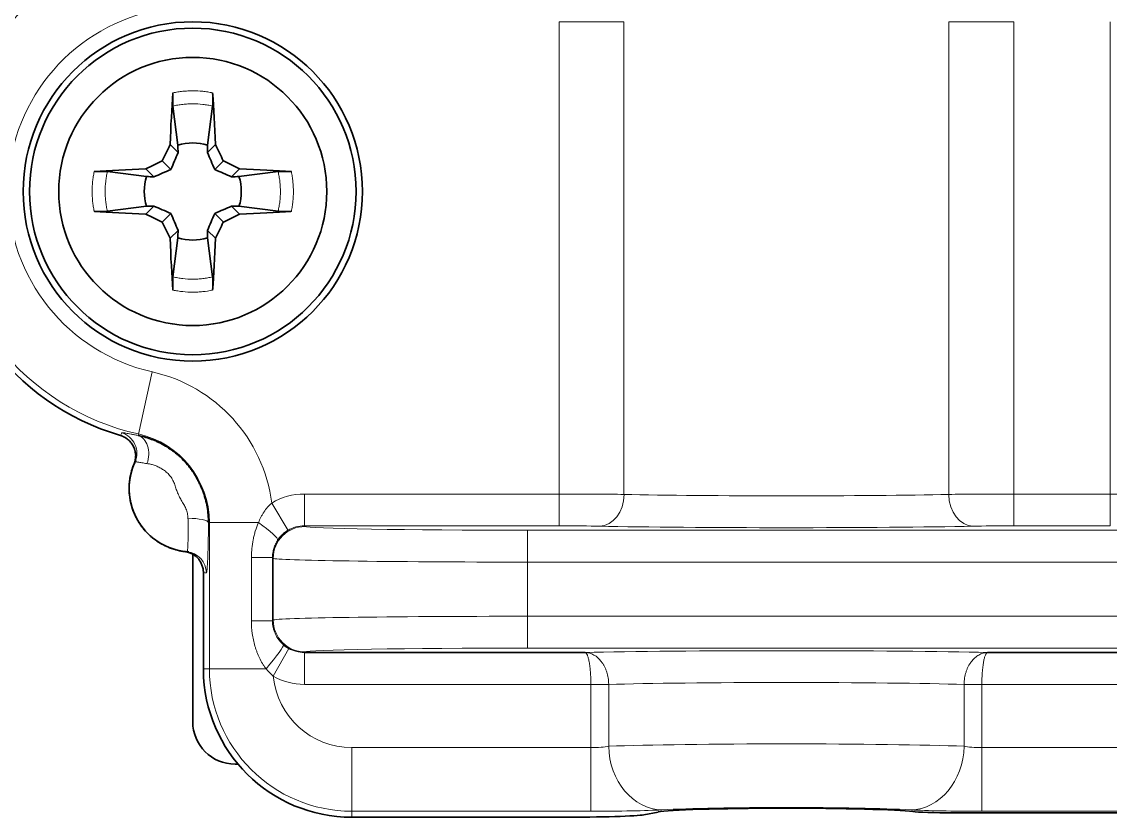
# Model space of a CAD drawing. Header units: millimetres. Extents: x -1803 to 2559, y -1143 to 2136.
# Drawn here: x -1755.98 to -1730.31, y 97.35 to 116.1 of the extents above; entities that cross this region are included whole.
import ezdxf

# ---------------------------------------------------------------- set-up
doc = ezdxf.new("R2010")
doc.units = ezdxf.units.MM

msp = doc.modelspace()

# ---------------------------------------------------------------- linework, layer by layer
at = {"linetype": 'Continuous', "lineweight": 13}
for p, q in [((-1743.309, 116.103), (-1743.309, 104.971)), ((-1741.777, 116.103), (-1741.777, 104.963)), ((-1734.117, 104.963), (-1734.117, 116.103)), ((-1732.585, 104.971), (-1732.585, 116.103)), ((-1730.309, 116.103), (-1730.309, 104.971)), ((-1752.901, 107.849), (-1753.228, 106.386)), ((-1753.228, 106.386), (-1753.236, 106.351)), ((-1750.086, 104.758), (-1749.7, 104.115)), ((-1743.309, 104.971), (-1749.315, 104.971)), ((-1749.315, 104.971), (-1749.315, 104.221)), ((-1743.309, 104.971), (-1743.309, 104.221)), ((-1730.309, 104.971), (-1732.585, 104.971)), ((-1732.585, 104.971), (-1732.585, 104.221)), ((-1730.309, 104.971), (-1730.309, 104.221)), ((-1751.576, 104.297), (-1751.555, 104.297)), ((-1750.398, 104.297), (-1751.555, 104.297)), ((-1751.555, 100.853), (-1751.555, 104.297)), ((-1743.309, 104.221), (-1749.315, 104.221)), ((-1749.315, 104.221), (-1749.3, 104.206)), ((-1744.051, 104.116), (-1705.843, 104.116)), ((-1744.051, 104.116), (-1744.051, 103.366)), ((-1730.309, 104.221), (-1732.585, 104.221)), ((-1750.564, 103.473), (-1750.564, 101.983)), ((-1750.564, 103.473), (-1750.067, 103.473)), ((-1750.067, 103.473), (-1750.05, 103.456)), ((-1750.067, 103.473), (-1750.067, 101.983)), ((-1750.05, 103.456), (-1750.05, 102)), ((-1744.051, 103.366), (-1705.843, 103.366)), ((-1744.051, 103.366), (-1744.051, 102.09)), ((-1750.564, 101.983), (-1750.067, 101.983)), ((-1750.05, 102), (-1750.067, 101.983)), ((-1744.051, 101.34), (-1744.051, 102.09)), ((-1705.843, 102.09), (-1744.051, 102.09)), ((-1750.048, 100.676), (-1749.682, 101.33)), ((-1749.3, 101.25), (-1749.315, 101.235)), ((-1749.315, 100.485), (-1749.315, 101.235)), ((-1705.843, 101.34), (-1744.051, 101.34)), ((-1751.697, 100.853), (-1751.555, 100.853)), ((-1750.219, 100.853), (-1751.555, 100.853)), ((-1749.315, 100.485), (-1742.557, 100.485)), ((-1742.138, 100.489), (-1742.557, 100.485)), ((-1742.557, 100.483), (-1742.557, 98.994)), ((-1742.138, 100.483), (-1742.557, 100.483)), ((-1742.138, 100.483), (-1742.138, 99.025)), ((-1733.337, 100.485), (-1733.756, 100.489)), ((-1733.756, 99.025), (-1733.756, 100.483)), ((-1733.337, 100.483), (-1733.756, 100.483)), ((-1733.337, 100.485), (-1729.557, 100.485)), ((-1733.337, 98.994), (-1733.337, 100.483)), ((-1748.197, 98.994), (-1742.557, 98.994)), ((-1748.197, 98.994), (-1748.197, 97.495)), ((-1742.557, 98.994), (-1742.557, 97.495)), ((-1733.337, 98.994), (-1729.557, 98.994)), ((-1733.337, 98.994), (-1733.337, 97.495)), ((-1748.197, 97.495), (-1742.557, 97.495)), ((-1748.197, 97.353), (-1748.197, 97.495)), ((-1733.337, 97.495), (-1729.557, 97.495))]:
    msp.add_line(p, q, dxfattribs=at)
at = {"linetype": 'Continuous', "lineweight": 35}
for p, q in [((-1752.297, 113.193), (-1752.415, 114.115)), ((-1751.597, 113.193), (-1751.479, 114.115)), ((-1752.294, 113.019), (-1752.482, 113.207)), ((-1751.6, 113.019), (-1751.412, 113.207)), ((-1752.465, 112.621), (-1752.667, 112.824)), ((-1751.429, 112.621), (-1751.226, 112.824)), ((-1753.037, 112.453), (-1753.959, 112.571)), ((-1752.862, 112.45), (-1753.051, 112.638)), ((-1751.031, 112.45), (-1750.843, 112.638)), ((-1750.857, 112.453), (-1749.935, 112.571)), ((-1753.037, 111.753), (-1753.959, 111.635)), ((-1752.862, 111.756), (-1753.051, 111.568)), ((-1751.031, 111.756), (-1750.843, 111.568)), ((-1750.857, 111.753), (-1749.935, 111.635)), ((-1752.465, 111.585), (-1752.667, 111.382)), ((-1751.429, 111.585), (-1751.226, 111.382)), ((-1752.294, 111.187), (-1752.482, 110.999)), ((-1751.6, 111.187), (-1751.412, 110.999)), ((-1752.297, 111.013), (-1752.415, 110.091)), ((-1751.597, 111.013), (-1751.479, 110.091)), ((-1753.332, 105.679), (-1753.291, 105.769)), ((-1751.947, 99.603), (-1751.947, 103.549)), ((-1751.697, 103.119), (-1751.697, 100.853)), ((-1749.315, 101.235), (-1742.69, 101.235)), ((-1733.203, 101.235), (-1729.69, 101.235)), ((-1750.877, 98.603), (-1750.947, 98.603)), ((-1743.275, 97.353), (-1748.197, 97.353)), ((-1741.306, 97.411), (-1740.974, 97.476)), ((-1728.896, 97.458), (-1733.998, 97.458))]:
    msp.add_line(p, q, dxfattribs=at)
for radius in [4, 3.85, 3.16]:
    msp.add_circle((-1751.947, 112.103), radius, dxfattribs=at)
for centre, radius, start, end in [((-1751.947, 112.103), 6, 106.5056, 253.4944), ((-1751.947, 112.103), 1.145, 72.2011, 107.7989), ((-1751.947, 112.103), 1.145, 162.2011, 197.7989), ((-1751.947, 112.103), 1.145, 342.2011, 17.7989), ((-1751.947, 112.103), 1.145, 252.2011, 287.7989), ((-1751.947, 105.103), 1.5, 156.6907, 266.5372), ((-1748.197, 100.853), 3.5, 180.4959, 270), ((-1750.947, 99.603), 1, 180, 270)]:
    msp.add_arc(centre, radius, start, end, dxfattribs=at)
at = {"linetype": 'Continuous', "lineweight": 13}
for centre, radius, start, end in [((-1751.947, 112.103), 5.858, 102.6356, 257.3644), ((-1751.947, 112.103), 4.359, 102.6356, 257.3644), ((-1753.697, 104.297), 3.641, 7.2768, 77.3644), ((-1753.697, 104.297), 2.142, 0, 77.3644), ((-1748.197, 100.853), 3.358, 180, 270), ((-1748.197, 100.853), 1.859, 185.4544, 270)]:
    msp.add_arc(centre, radius, start, end, dxfattribs=at)
at = {"linetype": 'Continuous', "lineweight": 35}
for centre, major_axis, ratio, start_param, end_param in [((-1752.244, 112.108), (0.065, 3.728), 0.072244, 0.900133, 1.272854), ((-1751.65, 112.108), (0.065, -3.728), 0.072244, 1.868738, 2.24146), ((-1752.501, 112.361), (1.559, 3.344), 0.094201, 1.359315, 1.476181), ((-1751.393, 112.361), (1.559, -3.344), 0.094201, 1.665412, 1.782277), ((-1752.205, 112.657), (3.344, 1.559), 0.094201, 1.665412, 1.782277), ((-1751.688, 112.657), (3.344, -1.559), 0.094201, 1.359315, 1.476181), ((-1751.952, 112.4), (3.728, 0.065), 0.072244, 1.868738, 2.24146), ((-1751.942, 112.4), (3.728, -0.065), 0.072244, 0.900133, 1.272854), ((-1751.952, 111.806), (-3.728, 0.065), 0.072244, 0.900133, 1.272854), ((-1752.205, 111.549), (-3.344, 1.559), 0.094201, 1.359315, 1.476181), ((-1751.688, 111.549), (-3.344, -1.559), 0.094201, 1.665412, 1.782277), ((-1751.942, 111.806), (-3.728, -0.065), 0.072244, 1.868738, 2.24146), ((-1752.501, 111.845), (-1.559, 3.344), 0.094201, 1.665412, 1.782277), ((-1751.393, 111.845), (-1.559, -3.344), 0.094201, 1.359315, 1.476181), ((-1752.244, 112.098), (-0.065, 3.728), 0.072244, 1.868738, 2.24146), ((-1751.65, 112.098), (-0.065, -3.728), 0.072244, 0.900133, 1.272854), ((-1737.947, 97.458), (-3.074, 0), 0.034921, 3.389594, 6.108652), ((-1743.275, 97.423), (-2, 0), 0.034921, 1.570796, 2.96706), ((-1733.998, 97.493), (-1, 0), 0.034921, 0.248002, 1.570796)]:
    msp.add_ellipse(centre, major_axis=major_axis, ratio=ratio, start_param=start_param, end_param=end_param, dxfattribs=at)
at = {"linetype": 'Continuous', "lineweight": 13}
for centre, major_axis, ratio, start_param, end_param in [((-1753.766, 105.935), (0.456, -0.205), 0.999379, 6.277156, 7.99032), ((-1753.346, 105.863), (-0.092, -0.491), 0.710665, 1.344859, 3.091966), ((-1749.315, 103.471), (1.061, -1.061), 0.999695, 2.356347, 2.895806), ((-1743.309, 104.949), (-2, 0), 0.010909, 3.839815, 4.712389), ((-1742.351, 104.963), (-0.016, -0.75), 0.765918, 0.027148, 1.586725), ((-1737.947, 105.028), (-5, 0), 0.020073, 0.698222, 2.44337), ((-1732.585, 104.949), (-2, 0), 0.010909, 4.712389, 5.584963), ((-1733.542, 104.963), (0.016, -0.75), 0.765918, 4.696461, 6.256037), ((-1730.309, 104.949), (-2, 0), 0.010909, 3.839815, 4.712389), ((-1752.076, 104.297), (-0.5, 0.004), 0.208572, 3.177285, 4.680627), ((-1750.569, 104.297), (0.625, -0.414), 0.128172, 0.024373, 1.37972), ((-1749.3, 103.456), (0.53, 0.53), 0.999695, 0.78555, 2.356042), ((-1749.315, 103.471), (-0.531, 0.531), 0.999087, 5.497939, 6.037398), ((-1744.051, 104.208), (-5.25, 0), 0.017455, 0.017453, 1.570796), ((-1743.309, 104.199), (-1.25, 0), 0.017455, 3.839815, 4.712389), ((-1737.947, 104.278), (-5.75, 0), 0.017455, 0.698222, 2.44337), ((-1732.585, 104.199), (-1.25, 0), 0.017455, 4.712389, 5.584963), ((-1752.127, 103.111), (0.048, 0.498), 0.999385, 4.808614, 6.289274), ((-1744.051, 103.458), (-6, 0), 0.015273, 0.017453, 1.570796), ((-1744.051, 101.998), (-6, 0), 0.015273, 4.712389, 6.265732), ((-1749.3, 102), (0.53, -0.53), 0.999695, 3.927143, 5.497635), ((-1750.3, 100.853), (0.491, 0.567), 0.081943, 4.783256, 6.258482), ((-1749.315, 101.985), (0.531, 0.531), 0.999087, 3.416457, 3.926839), ((-1744.051, 101.248), (-5.25, 0), 0.017455, 4.712389, 6.265732), ((-1737.947, 101.178), (-5.75, 0), 0.017455, 3.742289, 5.682489), ((-1749.315, 101.985), (-1.061, -1.061), 0.999695, 0.274864, 0.785246), ((-1737.947, 100.428), (-5, 0), 0.020073, 3.718524, 5.706254), ((-1742.557, 99.063), (-0.5, 0), 0.139683, 1.570796, 2.564661), ((-1737.947, 98.959), (-5, 0), 0.024445, 3.718524, 5.706254), ((-1740.88, 99.025), (-0.08, 1.498), 0.837782, 1.525872, 3.077631), ((-1735.013, 99.025), (0.08, 1.498), 0.837782, 3.205554, 4.757313), ((-1733.337, 99.063), (-0.5, 0), 0.139683, 0.576931, 1.570796), ((-1737.947, 97.46), (-3.5, 0), 0.034921, 3.718524, 5.706254), ((-1742.557, 97.564), (-2, 0), 0.034921, 1.570796, 2.564661), ((-1733.337, 97.564), (-2, 0), 0.034921, 0.576931, 1.570796)]:
    msp.add_ellipse(centre, major_axis=major_axis, ratio=ratio, start_param=start_param, end_param=end_param, dxfattribs=at)
msp.add_rational_spline([(-1743.309, 116.103), (-1742.704, 116.103), (-1742.161, 116.103), (-1741.777, 116.103)], [1.0321462386, 0.979060070027, 0.991723614713, 1.07013687266], degree=3, dxfattribs=at)
for points, knots in [([(-1732.585, 116.103), (-1732.73, 116.103), (-1732.876, 116.103), (-1733.16, 116.103), (-1733.298, 116.103), (-1733.562, 116.103), (-1733.687, 116.103), (-1733.918, 116.103), (-1734.023, 116.103), (-1734.117, 116.103)], [0, 0, 0, 0, 0.25, 0.25, 0.5, 0.5, 0.75, 0.75, 1, 1, 1, 1]), ([(-1752.414, 114.429), (-1752.376, 114.436), (-1752.337, 114.443), (-1752.26, 114.455), (-1752.182, 114.465), (-1752.104, 114.471), (-1752.026, 114.475), (-1751.986, 114.476), (-1751.869, 114.476), (-1751.79, 114.472), (-1751.673, 114.46), (-1751.634, 114.455), (-1751.557, 114.443), (-1751.518, 114.436), (-1751.48, 114.429)], [0, 0, 0, 0, 0.125, 0.125, 0.25, 0.375, 0.375, 0.5, 0.5, 0.75, 0.75, 0.875, 0.875, 1, 1, 1, 1]), ([(-1751.479, 114.115), (-1751.498, 114.12), (-1751.517, 114.124), (-1751.556, 114.132), (-1751.614, 114.143), (-1751.672, 114.152), (-1751.79, 114.165), (-1751.868, 114.17), (-1751.986, 114.17), (-1752.026, 114.169), (-1752.104, 114.164), (-1752.183, 114.157), (-1752.26, 114.146), (-1752.338, 114.132), (-1752.377, 114.124), (-1752.415, 114.115)], [0, 0, 0, 0, 0.0625, 0.0625, 0.125, 0.25, 0.25, 0.5, 0.5, 0.625, 0.625, 0.75, 0.875, 0.875, 1, 1, 1, 1]), ([(-1754.272, 111.636), (-1754.28, 111.674), (-1754.287, 111.713), (-1754.299, 111.79), (-1754.304, 111.829), (-1754.312, 111.907), (-1754.315, 111.946), (-1754.319, 112.025), (-1754.32, 112.064), (-1754.32, 112.181), (-1754.316, 112.26), (-1754.304, 112.377), (-1754.299, 112.416), (-1754.287, 112.493), (-1754.28, 112.532), (-1754.272, 112.57)], [0, 0, 0, 0, 0.125, 0.125, 0.25, 0.25, 0.375, 0.375, 0.5, 0.5, 0.75, 0.75, 0.875, 0.875, 1, 1, 1, 1]), ([(-1753.959, 112.571), (-1753.964, 112.552), (-1753.968, 112.533), (-1753.976, 112.494), (-1753.987, 112.436), (-1753.996, 112.378), (-1754.009, 112.26), (-1754.014, 112.182), (-1754.014, 112.064), (-1754.013, 112.024), (-1754.008, 111.946), (-1754.005, 111.907), (-1753.996, 111.828), (-1753.99, 111.789), (-1753.98, 111.731), (-1753.976, 111.712), (-1753.968, 111.673), (-1753.964, 111.654), (-1753.959, 111.635)], [0, 0, 0, 0, 0.0625, 0.0625, 0.125, 0.25, 0.25, 0.5, 0.5, 0.625, 0.625, 0.75, 0.75, 0.875, 0.875, 0.9375, 0.9375, 1, 1, 1, 1]), ([(-1749.935, 111.635), (-1749.93, 111.654), (-1749.926, 111.673), (-1749.918, 111.712), (-1749.907, 111.77), (-1749.898, 111.828), (-1749.884, 111.946), (-1749.88, 112.024), (-1749.88, 112.142), (-1749.881, 112.182), (-1749.886, 112.26), (-1749.889, 112.299), (-1749.898, 112.378), (-1749.904, 112.417), (-1749.914, 112.475), (-1749.918, 112.494), (-1749.926, 112.533), (-1749.93, 112.552), (-1749.935, 112.571)], [0, 0, 0, 0, 0.0625, 0.0625, 0.125, 0.25, 0.25, 0.5, 0.5, 0.625, 0.625, 0.75, 0.75, 0.875, 0.875, 0.9375, 0.9375, 1, 1, 1, 1]), ([(-1749.621, 112.57), (-1749.613, 112.532), (-1749.607, 112.493), (-1749.595, 112.416), (-1749.59, 112.377), (-1749.582, 112.299), (-1749.579, 112.26), (-1749.575, 112.181), (-1749.574, 112.142), (-1749.574, 112.025), (-1749.578, 111.946), (-1749.59, 111.829), (-1749.595, 111.79), (-1749.607, 111.713), (-1749.613, 111.674), (-1749.621, 111.636)], [0, 0, 0, 0, 0.125, 0.125, 0.25, 0.25, 0.375, 0.375, 0.5, 0.5, 0.75, 0.75, 0.875, 0.875, 1, 1, 1, 1]), ([(-1752.415, 110.091), (-1752.396, 110.086), (-1752.376, 110.082), (-1752.338, 110.074), (-1752.28, 110.063), (-1752.222, 110.054), (-1752.104, 110.041), (-1752.026, 110.036), (-1751.907, 110.036), (-1751.868, 110.037), (-1751.79, 110.042), (-1751.711, 110.049), (-1751.633, 110.06), (-1751.556, 110.074), (-1751.517, 110.082), (-1751.479, 110.091)], [0, 0, 0, 0, 0.0625, 0.0625, 0.125, 0.25, 0.25, 0.5, 0.5, 0.625, 0.625, 0.75, 0.875, 0.875, 1, 1, 1, 1]), ([(-1751.48, 109.777), (-1751.557, 109.762), (-1751.634, 109.75), (-1751.751, 109.738), (-1751.79, 109.735), (-1751.868, 109.731), (-1751.907, 109.73), (-1752.025, 109.73), (-1752.103, 109.734), (-1752.22, 109.746), (-1752.259, 109.751), (-1752.337, 109.763), (-1752.376, 109.77), (-1752.414, 109.777)], [0, 0, 0, 0, 0.25, 0.25, 0.375, 0.375, 0.5, 0.5, 0.75, 0.75, 0.875, 0.875, 1, 1, 1, 1]), ([(-1753.624, 106.414), (-1753.629, 106.404), (-1753.634, 106.393), (-1753.643, 106.372), (-1753.647, 106.361), (-1753.652, 106.35)], [0, 0, 0, 0, 0.50314, 0.50314, 1, 1, 1, 1]), ([(-1753.236, 106.351), (-1753.268, 106.357), (-1753.297, 106.362), (-1753.353, 106.373), (-1753.379, 106.378), (-1753.45, 106.392), (-1753.49, 106.399), (-1753.531, 106.407), (-1753.538, 106.408), (-1753.553, 106.411), (-1753.56, 106.412), (-1753.578, 106.414), (-1753.589, 106.416), (-1753.614, 106.418), (-1753.623, 106.417), (-1753.624, 106.414)], [0, 0, 0, 0, 0.125, 0.125, 0.25, 0.25, 0.5, 0.5, 0.5625, 0.5625, 0.625, 0.625, 0.75, 0.75, 1, 1, 1, 1]), ([(-1753.026, 105.689), (-1753.048, 105.693), (-1753.07, 105.696), (-1753.11, 105.702), (-1753.129, 105.705), (-1753.181, 105.713), (-1753.211, 105.718), (-1753.247, 105.724), (-1753.258, 105.725), (-1753.276, 105.728), (-1753.284, 105.729), (-1753.303, 105.73), (-1753.31, 105.729), (-1753.311, 105.727)], [0, 0, 0, 0, 0.125, 0.125, 0.25, 0.25, 0.5, 0.5, 0.625, 0.625, 0.75, 0.75, 1, 1, 1, 1]), ([(-1752.06, 104.401), (-1752.06, 104.42), (-1752.062, 104.439), (-1752.066, 104.477), (-1752.07, 104.497), (-1752.082, 104.553), (-1752.093, 104.589), (-1752.122, 104.659), (-1752.139, 104.693), (-1752.177, 104.759), (-1752.197, 104.791), (-1752.227, 104.84), (-1752.246, 104.873), (-1752.263, 104.907), (-1752.288, 104.958), (-1752.303, 104.992), (-1752.33, 105.063), (-1752.341, 105.099), (-1752.365, 105.171), (-1752.377, 105.207), (-1752.399, 105.26), (-1752.407, 105.277), (-1752.424, 105.31), (-1752.434, 105.327), (-1752.454, 105.358), (-1752.464, 105.373), (-1752.487, 105.403), (-1752.499, 105.417), (-1752.524, 105.445), (-1752.537, 105.458), (-1752.564, 105.483), (-1752.578, 105.495), (-1752.621, 105.529), (-1752.65, 105.549), (-1752.708, 105.585), (-1752.738, 105.601), (-1752.783, 105.621), (-1752.799, 105.628), (-1752.829, 105.64), (-1752.843, 105.645), (-1752.888, 105.66), (-1752.916, 105.668), (-1752.972, 105.681), (-1753, 105.686), (-1753.026, 105.689)], [0, 0, 0, 0, 0.03125, 0.03125, 0.0625, 0.0625, 0.125, 0.125, 0.1875, 0.1875, 0.25, 0.25, 0.28125, 0.3125, 0.3125, 0.375, 0.375, 0.4375, 0.4375, 0.5, 0.5, 0.53125, 0.53125, 0.5625, 0.5625, 0.59375, 0.59375, 0.625, 0.625, 0.65625, 0.65625, 0.6875, 0.6875, 0.75, 0.75, 0.8125, 0.8125, 0.84375, 0.84375, 0.875, 0.875, 0.9375, 0.9375, 1, 1, 1, 1]), ([(-1750.086, 104.758), (-1750.122, 104.727), (-1750.155, 104.693), (-1750.215, 104.623), (-1750.243, 104.585), (-1750.281, 104.527), (-1750.293, 104.507), (-1750.317, 104.466), (-1750.328, 104.445), (-1750.36, 104.383), (-1750.38, 104.34), (-1750.398, 104.297)], [0, 0, 0, 0, 0.25, 0.25, 0.5, 0.5, 0.625, 0.625, 0.75, 0.75, 1, 1, 1, 1]), ([(-1752.082, 103.609), (-1752.08, 103.609), (-1752.078, 103.613), (-1752.075, 103.628), (-1752.074, 103.633), (-1752.072, 103.644), (-1752.072, 103.648), (-1752.071, 103.656), (-1752.07, 103.661), (-1752.068, 103.685), (-1752.066, 103.708), (-1752.064, 103.749), (-1752.063, 103.764), (-1752.062, 103.788), (-1752.061, 103.796), (-1752.061, 103.813), (-1752.06, 103.822), (-1752.059, 103.867), (-1752.058, 103.906), (-1752.056, 103.97), (-1752.056, 103.992), (-1752.056, 104.026), (-1752.055, 104.038), (-1752.055, 104.062), (-1752.055, 104.074), (-1752.055, 104.135), (-1752.055, 104.186), (-1752.056, 104.291), (-1752.057, 104.345), (-1752.06, 104.401)], [0, 0, 0, 0, 0.125, 0.125, 0.1875, 0.1875, 0.21875, 0.21875, 0.25, 0.25, 0.375, 0.375, 0.4375, 0.4375, 0.46875, 0.46875, 0.5, 0.5, 0.625, 0.625, 0.6875, 0.6875, 0.71875, 0.71875, 0.75, 0.75, 0.875, 0.875, 1, 1, 1, 1]), ([(-1751.628, 103.111), (-1751.625, 103.111), (-1751.622, 103.118), (-1751.617, 103.139), (-1751.616, 103.148), (-1751.614, 103.164), (-1751.613, 103.17), (-1751.612, 103.182), (-1751.611, 103.189), (-1751.607, 103.224), (-1751.605, 103.259), (-1751.601, 103.321), (-1751.6, 103.343), (-1751.598, 103.379), (-1751.597, 103.391), (-1751.596, 103.417), (-1751.595, 103.43), (-1751.592, 103.497), (-1751.59, 103.556), (-1751.587, 103.652), (-1751.586, 103.685), (-1751.585, 103.736), (-1751.585, 103.754), (-1751.584, 103.789), (-1751.583, 103.807), (-1751.581, 103.898), (-1751.58, 103.974), (-1751.578, 104.132), (-1751.577, 104.213), (-1751.576, 104.297)], [0, 0, 0, 0, 0.125, 0.125, 0.1875, 0.1875, 0.21875, 0.21875, 0.25, 0.25, 0.375, 0.375, 0.4375, 0.4375, 0.46875, 0.46875, 0.5, 0.5, 0.625, 0.625, 0.6875, 0.6875, 0.71875, 0.71875, 0.75, 0.75, 0.875, 0.875, 1, 1, 1, 1]), ([(-1750.398, 104.297), (-1750.427, 104.232), (-1750.451, 104.166), (-1750.482, 104.065), (-1750.492, 104.031), (-1750.509, 103.963), (-1750.516, 103.929), (-1750.537, 103.825), (-1750.547, 103.756), (-1750.557, 103.65), (-1750.559, 103.615), (-1750.563, 103.544), (-1750.564, 103.509), (-1750.564, 103.473)], [0, 0, 0, 0, 0.25, 0.25, 0.375, 0.375, 0.5, 0.5, 0.75, 0.75, 0.875, 0.875, 1, 1, 1, 1]), ([(-1749.943, 103.885), (-1749.963, 103.855), (-1749.98, 103.823), (-1750.003, 103.775), (-1750.011, 103.758), (-1750.024, 103.724), (-1750.03, 103.707), (-1750.045, 103.656), (-1750.053, 103.62), (-1750.062, 103.566), (-1750.064, 103.548), (-1750.067, 103.511), (-1750.067, 103.492), (-1750.067, 103.473)], [0, 0, 0, 0, 0.25, 0.25, 0.375, 0.375, 0.5, 0.5, 0.75, 0.75, 0.875, 0.875, 1, 1, 1, 1]), ([(-1750.564, 101.983), (-1750.564, 101.882), (-1750.557, 101.782), (-1750.536, 101.633), (-1750.528, 101.583), (-1750.507, 101.485), (-1750.495, 101.436), (-1750.474, 101.364), (-1750.467, 101.34), (-1750.451, 101.293), (-1750.442, 101.269), (-1750.416, 101.199), (-1750.396, 101.154), (-1750.353, 101.064), (-1750.33, 101.02), (-1750.291, 100.956), (-1750.277, 100.935), (-1750.249, 100.893), (-1750.234, 100.873), (-1750.219, 100.853)], [0, 0, 0, 0, 0.25, 0.25, 0.375, 0.375, 0.5, 0.5, 0.5625, 0.5625, 0.625, 0.625, 0.75, 0.75, 0.875, 0.875, 0.9375, 0.9375, 1, 1, 1, 1]), ([(-1750.067, 101.983), (-1750.067, 101.928), (-1750.061, 101.874), (-1750.044, 101.795), (-1750.036, 101.769), (-1750.019, 101.719), (-1750.009, 101.694), (-1749.975, 101.621), (-1749.948, 101.577), (-1749.901, 101.514), (-1749.884, 101.494), (-1749.847, 101.455), (-1749.828, 101.436), (-1749.808, 101.419)], [0, 0, 0, 0, 0.25, 0.25, 0.375, 0.375, 0.5, 0.5, 0.75, 0.75, 0.875, 0.875, 1, 1, 1, 1]), ([(-1742.138, 100.489), (-1742.138, 100.514), (-1742.139, 100.538), (-1742.143, 100.587), (-1742.147, 100.612), (-1742.158, 100.684), (-1742.169, 100.73), (-1742.188, 100.786), (-1742.191, 100.798), (-1742.199, 100.82), (-1742.204, 100.831), (-1742.217, 100.863), (-1742.236, 100.905), (-1742.258, 100.944), (-1742.282, 100.981), (-1742.294, 100.999), (-1742.333, 101.051), (-1742.361, 101.081), (-1742.42, 101.135), (-1742.452, 101.158), (-1742.518, 101.195), (-1742.552, 101.21), (-1742.603, 101.224), (-1742.62, 101.228), (-1742.655, 101.233), (-1742.673, 101.235), (-1742.69, 101.235)], [0, 0, 0, 0, 0.0625, 0.0625, 0.125, 0.125, 0.25, 0.25, 0.28125, 0.28125, 0.3125, 0.3125, 0.375, 0.4375, 0.4375, 0.5, 0.5, 0.625, 0.625, 0.75, 0.75, 0.875, 0.875, 0.9375, 0.9375, 1, 1, 1, 1]), ([(-1742.69, 101.235), (-1742.69, 101.235), (-1742.689, 101.235), (-1742.688, 101.235), (-1742.687, 101.234), (-1742.683, 101.233), (-1742.675, 101.229), (-1742.669, 101.224), (-1742.657, 101.209), (-1742.649, 101.194), (-1742.633, 101.156), (-1742.625, 101.133), (-1742.611, 101.079), (-1742.604, 101.049), (-1742.594, 100.996), (-1742.591, 100.978), (-1742.586, 100.941), (-1742.581, 100.902), (-1742.576, 100.86), (-1742.573, 100.827), (-1742.572, 100.816), (-1742.57, 100.794), (-1742.569, 100.783), (-1742.564, 100.727), (-1742.562, 100.68), (-1742.559, 100.62), (-1742.559, 100.608), (-1742.558, 100.584), (-1742.558, 100.571), (-1742.557, 100.534), (-1742.557, 100.51), (-1742.557, 100.485)], [0, 0, 0, 0, 0.007813, 0.007813, 0.015625, 0.03125, 0.0625, 0.125, 0.125, 0.25, 0.25, 0.375, 0.375, 0.5, 0.5, 0.5625, 0.5625, 0.625, 0.6875, 0.6875, 0.71875, 0.71875, 0.75, 0.75, 0.875, 0.875, 0.90625, 0.90625, 0.9375, 0.9375, 1, 1, 1, 1]), ([(-1733.203, 101.235), (-1733.212, 101.235), (-1733.221, 101.234), (-1733.239, 101.233), (-1733.247, 101.232), (-1733.273, 101.228), (-1733.291, 101.224), (-1733.342, 101.21), (-1733.376, 101.195), (-1733.442, 101.158), (-1733.474, 101.135), (-1733.533, 101.081), (-1733.561, 101.051), (-1733.6, 100.999), (-1733.612, 100.981), (-1733.636, 100.944), (-1733.658, 100.905), (-1733.677, 100.863), (-1733.69, 100.831), (-1733.694, 100.82), (-1733.702, 100.798), (-1733.706, 100.786), (-1733.724, 100.73), (-1733.736, 100.684), (-1733.747, 100.612), (-1733.75, 100.587), (-1733.755, 100.538), (-1733.756, 100.514), (-1733.756, 100.489)], [0, 0, 0, 0, 0.03125, 0.03125, 0.0625, 0.0625, 0.125, 0.125, 0.25, 0.25, 0.375, 0.375, 0.5, 0.5, 0.5625, 0.5625, 0.625, 0.6875, 0.6875, 0.71875, 0.71875, 0.75, 0.75, 0.875, 0.875, 0.9375, 0.9375, 1, 1, 1, 1]), ([(-1733.337, 100.485), (-1733.337, 100.51), (-1733.337, 100.534), (-1733.336, 100.571), (-1733.336, 100.584), (-1733.335, 100.608), (-1733.335, 100.62), (-1733.332, 100.68), (-1733.329, 100.727), (-1733.325, 100.783), (-1733.324, 100.794), (-1733.322, 100.816), (-1733.321, 100.827), (-1733.318, 100.86), (-1733.313, 100.902), (-1733.308, 100.941), (-1733.302, 100.978), (-1733.299, 100.996), (-1733.29, 101.049), (-1733.283, 101.079), (-1733.269, 101.133), (-1733.261, 101.156), (-1733.245, 101.194), (-1733.237, 101.209), (-1733.225, 101.224), (-1733.218, 101.229), (-1733.211, 101.233), (-1733.207, 101.234), (-1733.206, 101.235), (-1733.205, 101.235), (-1733.204, 101.235), (-1733.203, 101.235)], [0, 0, 0, 0, 0.0625, 0.0625, 0.09375, 0.09375, 0.125, 0.125, 0.25, 0.25, 0.28125, 0.28125, 0.3125, 0.3125, 0.375, 0.4375, 0.4375, 0.5, 0.5, 0.625, 0.625, 0.75, 0.75, 0.875, 0.875, 0.9375, 0.96875, 0.984375, 0.992187, 0.992187, 1, 1, 1, 1])]:
    msp.add_open_spline(points, degree=3, knots=knots, dxfattribs=at)
at = {"linetype": 'Continuous', "lineweight": 35}
for points, knots in [([(-1752.415, 114.115), (-1752.416, 114.122), (-1752.417, 114.131), (-1752.418, 114.145), (-1752.418, 114.15), (-1752.418, 114.162), (-1752.419, 114.173), (-1752.419, 114.186), (-1752.42, 114.199), (-1752.42, 114.206), (-1752.42, 114.227), (-1752.42, 114.241), (-1752.42, 114.264), (-1752.42, 114.271), (-1752.42, 114.287), (-1752.42, 114.302), (-1752.419, 114.317), (-1752.419, 114.332), (-1752.419, 114.339), (-1752.418, 114.362), (-1752.417, 114.376), (-1752.416, 114.403), (-1752.415, 114.417), (-1752.414, 114.429)], [0, 0, 0, 0, 0.125, 0.125, 0.1875, 0.1875, 0.25, 0.3125, 0.3125, 0.375, 0.375, 0.5, 0.5, 0.5625, 0.5625, 0.625, 0.6875, 0.6875, 0.75, 0.75, 0.875, 0.875, 1, 1, 1, 1]), ([(-1751.48, 114.429), (-1751.479, 114.417), (-1751.478, 114.404), (-1751.477, 114.376), (-1751.476, 114.362), (-1751.475, 114.332), (-1751.475, 114.317), (-1751.474, 114.294), (-1751.474, 114.286), (-1751.474, 114.271), (-1751.474, 114.256), (-1751.474, 114.242), (-1751.474, 114.227), (-1751.474, 114.22), (-1751.474, 114.199), (-1751.474, 114.186), (-1751.475, 114.167), (-1751.475, 114.162), (-1751.476, 114.15), (-1751.477, 114.14), (-1751.477, 114.131), (-1751.478, 114.123), (-1751.479, 114.119), (-1751.479, 114.115)], [0, 0, 0, 0, 0.125, 0.125, 0.25, 0.25, 0.375, 0.375, 0.4375, 0.4375, 0.5, 0.5625, 0.5625, 0.625, 0.625, 0.75, 0.75, 0.8125, 0.8125, 0.875, 0.9375, 0.9375, 1, 1, 1, 1]), ([(-1752.294, 113.019), (-1752.321, 112.954), (-1752.349, 112.888), (-1752.406, 112.756), (-1752.435, 112.689), (-1752.465, 112.621)], [0, 0, 0, 0, 0.5, 0.5, 1, 1, 1, 1]), ([(-1751.429, 112.621), (-1751.459, 112.689), (-1751.488, 112.756), (-1751.545, 112.888), (-1751.573, 112.954), (-1751.6, 113.019)], [0, 0, 0, 0, 0.5, 0.5, 1, 1, 1, 1]), ([(-1754.272, 112.57), (-1754.26, 112.571), (-1754.248, 112.572), (-1754.22, 112.573), (-1754.206, 112.574), (-1754.176, 112.575), (-1754.161, 112.575), (-1754.138, 112.576), (-1754.13, 112.576), (-1754.115, 112.576), (-1754.1, 112.576), (-1754.085, 112.576), (-1754.071, 112.576), (-1754.064, 112.576), (-1754.043, 112.576), (-1754.03, 112.575), (-1754.011, 112.575), (-1754.005, 112.574), (-1753.994, 112.574), (-1753.984, 112.573), (-1753.975, 112.573), (-1753.967, 112.572), (-1753.963, 112.571), (-1753.959, 112.571)], [0, 0, 0, 0, 0.125, 0.125, 0.25, 0.25, 0.375, 0.375, 0.4375, 0.4375, 0.5, 0.5625, 0.5625, 0.625, 0.625, 0.75, 0.75, 0.8125, 0.8125, 0.875, 0.9375, 0.9375, 1, 1, 1, 1]), ([(-1752.465, 112.621), (-1752.533, 112.591), (-1752.6, 112.562), (-1752.732, 112.505), (-1752.798, 112.477), (-1752.862, 112.45)], [0, 0, 0, 0, 0.5, 0.5, 1, 1, 1, 1]), ([(-1751.031, 112.45), (-1751.096, 112.477), (-1751.162, 112.505), (-1751.294, 112.562), (-1751.361, 112.591), (-1751.429, 112.621)], [0, 0, 0, 0, 0.5, 0.5, 1, 1, 1, 1]), ([(-1749.935, 112.571), (-1749.928, 112.572), (-1749.919, 112.573), (-1749.905, 112.574), (-1749.9, 112.574), (-1749.888, 112.574), (-1749.877, 112.575), (-1749.864, 112.575), (-1749.851, 112.576), (-1749.844, 112.576), (-1749.823, 112.576), (-1749.809, 112.576), (-1749.786, 112.576), (-1749.779, 112.576), (-1749.763, 112.576), (-1749.748, 112.576), (-1749.733, 112.575), (-1749.718, 112.575), (-1749.71, 112.575), (-1749.688, 112.574), (-1749.674, 112.573), (-1749.646, 112.572), (-1749.633, 112.571), (-1749.621, 112.57)], [0, 0, 0, 0, 0.125, 0.125, 0.1875, 0.1875, 0.25, 0.3125, 0.3125, 0.375, 0.375, 0.5, 0.5, 0.5625, 0.5625, 0.625, 0.6875, 0.6875, 0.75, 0.75, 0.875, 0.875, 1, 1, 1, 1]), ([(-1752.862, 111.756), (-1752.798, 111.729), (-1752.732, 111.701), (-1752.6, 111.644), (-1752.533, 111.615), (-1752.465, 111.585)], [0, 0, 0, 0, 0.5, 0.5, 1, 1, 1, 1]), ([(-1751.429, 111.585), (-1751.361, 111.615), (-1751.294, 111.644), (-1751.162, 111.701), (-1751.096, 111.729), (-1751.031, 111.756)], [0, 0, 0, 0, 0.5, 0.5, 1, 1, 1, 1]), ([(-1753.959, 111.635), (-1753.966, 111.634), (-1753.974, 111.633), (-1753.989, 111.632), (-1753.994, 111.632), (-1754.005, 111.632), (-1754.017, 111.631), (-1754.03, 111.631), (-1754.043, 111.63), (-1754.05, 111.63), (-1754.071, 111.63), (-1754.085, 111.63), (-1754.108, 111.63), (-1754.115, 111.63), (-1754.13, 111.63), (-1754.146, 111.63), (-1754.161, 111.631), (-1754.176, 111.631), (-1754.183, 111.631), (-1754.206, 111.632), (-1754.22, 111.633), (-1754.247, 111.634), (-1754.26, 111.635), (-1754.272, 111.636)], [0, 0, 0, 0, 0.125, 0.125, 0.1875, 0.1875, 0.25, 0.3125, 0.3125, 0.375, 0.375, 0.5, 0.5, 0.5625, 0.5625, 0.625, 0.6875, 0.6875, 0.75, 0.75, 0.875, 0.875, 1, 1, 1, 1]), ([(-1752.465, 111.585), (-1752.435, 111.517), (-1752.406, 111.45), (-1752.349, 111.318), (-1752.321, 111.252), (-1752.294, 111.187)], [0, 0, 0, 0, 0.5, 0.5, 1, 1, 1, 1]), ([(-1751.6, 111.187), (-1751.573, 111.252), (-1751.545, 111.318), (-1751.488, 111.45), (-1751.459, 111.517), (-1751.429, 111.585)], [0, 0, 0, 0, 0.5, 0.5, 1, 1, 1, 1]), ([(-1749.621, 111.636), (-1749.633, 111.635), (-1749.646, 111.634), (-1749.674, 111.633), (-1749.688, 111.632), (-1749.718, 111.631), (-1749.733, 111.631), (-1749.756, 111.63), (-1749.763, 111.63), (-1749.779, 111.63), (-1749.794, 111.63), (-1749.808, 111.63), (-1749.823, 111.63), (-1749.83, 111.63), (-1749.851, 111.63), (-1749.864, 111.631), (-1749.882, 111.631), (-1749.888, 111.632), (-1749.899, 111.632), (-1749.91, 111.633), (-1749.919, 111.633), (-1749.927, 111.634), (-1749.931, 111.635), (-1749.935, 111.635)], [0, 0, 0, 0, 0.125, 0.125, 0.25, 0.25, 0.375, 0.375, 0.4375, 0.4375, 0.5, 0.5625, 0.5625, 0.625, 0.625, 0.75, 0.75, 0.8125, 0.8125, 0.875, 0.9375, 0.9375, 1, 1, 1, 1]), ([(-1752.414, 109.777), (-1752.415, 109.789), (-1752.416, 109.802), (-1752.417, 109.83), (-1752.418, 109.844), (-1752.419, 109.874), (-1752.419, 109.889), (-1752.42, 109.912), (-1752.42, 109.92), (-1752.42, 109.935), (-1752.42, 109.95), (-1752.42, 109.964), (-1752.42, 109.979), (-1752.42, 109.986), (-1752.42, 110.007), (-1752.419, 110.02), (-1752.419, 110.039), (-1752.418, 110.044), (-1752.418, 110.056), (-1752.417, 110.066), (-1752.416, 110.075), (-1752.416, 110.083), (-1752.415, 110.087), (-1752.415, 110.091)], [0, 0, 0, 0, 0.125, 0.125, 0.25, 0.25, 0.375, 0.375, 0.4375, 0.4375, 0.5, 0.5625, 0.5625, 0.625, 0.625, 0.75, 0.75, 0.8125, 0.8125, 0.875, 0.9375, 0.9375, 1, 1, 1, 1]), ([(-1751.479, 110.091), (-1751.478, 110.084), (-1751.477, 110.075), (-1751.476, 110.061), (-1751.476, 110.056), (-1751.475, 110.044), (-1751.475, 110.033), (-1751.475, 110.02), (-1751.474, 110.007), (-1751.474, 110), (-1751.474, 109.979), (-1751.474, 109.965), (-1751.474, 109.942), (-1751.474, 109.935), (-1751.474, 109.919), (-1751.474, 109.904), (-1751.475, 109.889), (-1751.475, 109.874), (-1751.475, 109.867), (-1751.476, 109.844), (-1751.477, 109.83), (-1751.478, 109.803), (-1751.479, 109.789), (-1751.48, 109.777)], [0, 0, 0, 0, 0.125, 0.125, 0.1875, 0.1875, 0.25, 0.3125, 0.3125, 0.375, 0.375, 0.5, 0.5, 0.5625, 0.5625, 0.625, 0.6875, 0.6875, 0.75, 0.75, 0.875, 0.875, 1, 1, 1, 1]), ([(-1753.332, 105.679), (-1753.329, 105.687), (-1753.326, 105.695), (-1753.32, 105.711), (-1753.311, 105.736), (-1753.301, 105.779), (-1753.297, 105.813), (-1753.294, 105.848), (-1753.293, 105.866), (-1753.295, 105.918), (-1753.299, 105.953), (-1753.309, 105.995), (-1753.312, 106.004), (-1753.317, 106.02), (-1753.319, 106.029), (-1753.328, 106.054), (-1753.335, 106.07), (-1753.357, 106.117), (-1753.375, 106.147), (-1753.418, 106.203), (-1753.442, 106.228), (-1753.482, 106.262), (-1753.495, 106.273), (-1753.517, 106.288), (-1753.525, 106.292), (-1753.54, 106.302), (-1753.547, 106.306), (-1753.586, 106.327), (-1753.618, 106.34), (-1753.652, 106.35)], [0, 0, 0, 0, 0.03125, 0.03125, 0.0625, 0.125, 0.1875, 0.1875, 0.25, 0.25, 0.375, 0.375, 0.40625, 0.40625, 0.4375, 0.4375, 0.5, 0.5, 0.625, 0.625, 0.75, 0.75, 0.8125, 0.8125, 0.84375, 0.84375, 0.875, 0.875, 1, 1, 1, 1]), ([(-1751.576, 104.297), (-1751.576, 104.328), (-1751.577, 104.358), (-1751.579, 104.42), (-1751.581, 104.451), (-1751.589, 104.544), (-1751.597, 104.605), (-1751.618, 104.727), (-1751.632, 104.787), (-1751.656, 104.876), (-1751.664, 104.906), (-1751.683, 104.965), (-1751.693, 104.994), (-1751.715, 105.053), (-1751.726, 105.081), (-1751.75, 105.138), (-1751.762, 105.167), (-1751.788, 105.222), (-1751.802, 105.25), (-1751.83, 105.304), (-1751.845, 105.331), (-1751.891, 105.411), (-1751.924, 105.463), (-1751.977, 105.539), (-1751.995, 105.564), (-1752.033, 105.613), (-1752.052, 105.637), (-1752.112, 105.708), (-1752.154, 105.754), (-1752.22, 105.819), (-1752.242, 105.84), (-1752.288, 105.882), (-1752.311, 105.902), (-1752.358, 105.941), (-1752.382, 105.96), (-1752.43, 105.996), (-1752.455, 106.014), (-1752.528, 106.065), (-1752.578, 106.096), (-1752.679, 106.154), (-1752.731, 106.18), (-1752.795, 106.21), (-1752.808, 106.216), (-1752.834, 106.227), (-1752.873, 106.243), (-1752.912, 106.258), (-1752.988, 106.286), (-1753.039, 106.302), (-1753.139, 106.33), (-1753.188, 106.341), (-1753.236, 106.351)], [0, 0, 0, 0, 0.03125, 0.03125, 0.0625, 0.0625, 0.125, 0.125, 0.1875, 0.1875, 0.21875, 0.21875, 0.25, 0.25, 0.28125, 0.28125, 0.3125, 0.3125, 0.34375, 0.34375, 0.375, 0.375, 0.4375, 0.4375, 0.46875, 0.46875, 0.5, 0.5, 0.5625, 0.5625, 0.59375, 0.59375, 0.625, 0.625, 0.65625, 0.65625, 0.6875, 0.6875, 0.75, 0.75, 0.8125, 0.8125, 0.828125, 0.828125, 0.84375, 0.875, 0.875, 0.9375, 0.9375, 1, 1, 1, 1]), ([(-1752.082, 103.609), (-1752.112, 103.612), (-1752.142, 103.615), (-1752.201, 103.624), (-1752.231, 103.63), (-1752.318, 103.648), (-1752.375, 103.664), (-1752.459, 103.693), (-1752.501, 103.708), (-1752.543, 103.726), (-1752.57, 103.738), (-1752.584, 103.744), (-1752.651, 103.777), (-1752.756, 103.835), (-1752.852, 103.905), (-1752.921, 103.961), (-1752.943, 103.981), (-1752.987, 104.022), (-1753.009, 104.043), (-1753.071, 104.108), (-1753.148, 104.198), (-1753.214, 104.297), (-1753.259, 104.375), (-1753.273, 104.401), (-1753.3, 104.455), (-1753.313, 104.482), (-1753.349, 104.565), (-1753.369, 104.621), (-1753.394, 104.707), (-1753.402, 104.737), (-1753.416, 104.795), (-1753.421, 104.824), (-1753.436, 104.912), (-1753.449, 105.031), (-1753.448, 105.15), (-1753.442, 105.225), (-1753.441, 105.24), (-1753.438, 105.27), (-1753.433, 105.314), (-1753.426, 105.358), (-1753.409, 105.446), (-1753.394, 105.503), (-1753.358, 105.617), (-1753.336, 105.672), (-1753.311, 105.727)], [0, 0, 0, 0, 0.03125, 0.03125, 0.0625, 0.0625, 0.125, 0.125, 0.15625, 0.171875, 0.171875, 0.1875, 0.1875, 0.25, 0.3125, 0.3125, 0.34375, 0.34375, 0.375, 0.375, 0.4375, 0.5, 0.5, 0.53125, 0.53125, 0.5625, 0.5625, 0.625, 0.625, 0.65625, 0.65625, 0.6875, 0.6875, 0.75, 0.8125, 0.8125, 0.828125, 0.828125, 0.84375, 0.875, 0.875, 0.9375, 0.9375, 1, 1, 1, 1]), ([(-1753.311, 105.727), (-1753.315, 105.719), (-1753.318, 105.711), (-1753.325, 105.695), (-1753.329, 105.687), (-1753.332, 105.679)], [0, 0, 0, 0, 0.499839, 0.499839, 1, 1, 1, 1]), ([(-1749.7, 104.115), (-1749.725, 104.1), (-1749.749, 104.084), (-1749.794, 104.05), (-1749.815, 104.031), (-1749.855, 103.993), (-1749.874, 103.973), (-1749.91, 103.93), (-1749.927, 103.908), (-1749.943, 103.885)], [0, 0, 0, 0, 0.25, 0.25, 0.5, 0.5, 0.75, 0.75, 1, 1, 1, 1]), ([(-1752.135, 103.615), (-1752.127, 103.614), (-1752.12, 103.613), (-1752.105, 103.61), (-1752.082, 103.606), (-1752.061, 103.6), (-1752.018, 103.586), (-1751.99, 103.575), (-1751.95, 103.554), (-1751.937, 103.546), (-1751.912, 103.53), (-1751.887, 103.512), (-1751.865, 103.492), (-1751.843, 103.472), (-1751.832, 103.461), (-1751.802, 103.427), (-1751.784, 103.403), (-1751.761, 103.364), (-1751.754, 103.351), (-1751.741, 103.324), (-1751.735, 103.31), (-1751.719, 103.267), (-1751.711, 103.238), (-1751.702, 103.194), (-1751.7, 103.179), (-1751.698, 103.149), (-1751.697, 103.134), (-1751.697, 103.119)], [0, 0, 0, 0, 0.03125, 0.03125, 0.0625, 0.125, 0.125, 0.25, 0.25, 0.3125, 0.3125, 0.375, 0.4375, 0.4375, 0.5, 0.5, 0.625, 0.625, 0.6875, 0.6875, 0.75, 0.75, 0.875, 0.875, 0.9375, 0.9375, 1, 1, 1, 1]), ([(-1752.135, 103.615), (-1752.126, 103.614), (-1752.117, 103.613), (-1752.1, 103.611), (-1752.091, 103.61), (-1752.082, 103.609)], [0, 0, 0, 0, 0.500155, 0.500155, 1, 1, 1, 1])]:
    msp.add_open_spline(points, degree=3, knots=knots, dxfattribs=at)
for points in [[(-1752.297, 113.193), (-1752.296, 113.135), (-1752.295, 113.077), (-1752.294, 113.019)], [(-1751.6, 113.019), (-1751.599, 113.077), (-1751.598, 113.135), (-1751.597, 113.193)], [(-1752.862, 112.45), (-1752.921, 112.451), (-1752.979, 112.452), (-1753.037, 112.453)], [(-1750.857, 112.453), (-1750.915, 112.452), (-1750.973, 112.451), (-1751.031, 112.45)], [(-1753.037, 111.753), (-1752.979, 111.754), (-1752.921, 111.755), (-1752.862, 111.756)], [(-1751.031, 111.756), (-1750.973, 111.755), (-1750.915, 111.754), (-1750.857, 111.753)], [(-1752.294, 111.187), (-1752.295, 111.129), (-1752.296, 111.071), (-1752.297, 111.013)], [(-1751.597, 111.013), (-1751.598, 111.071), (-1751.599, 111.129), (-1751.6, 111.187)], [(-1749.808, 101.419), (-1749.769, 101.385), (-1749.727, 101.356), (-1749.682, 101.33)], [(-1751.697, 100.823), (-1751.697, 100.831), (-1751.697, 100.84), (-1751.697, 100.849)]]:
    msp.add_open_spline(points, degree=3, dxfattribs=at)
at = {"linetype": 'Continuous', "lineweight": 13}
for points in [[(-1751.697, 103.119), (-1751.674, 103.116), (-1751.651, 103.113), (-1751.628, 103.111)], [(-1750.219, 100.853), (-1750.167, 100.789), (-1750.11, 100.73), (-1750.048, 100.676)], [(-1742.557, 100.485), (-1742.557, 100.484), (-1742.557, 100.484), (-1742.557, 100.483)], [(-1742.138, 100.483), (-1742.138, 100.485), (-1742.138, 100.487), (-1742.138, 100.489)], [(-1733.756, 100.489), (-1733.756, 100.487), (-1733.756, 100.485), (-1733.756, 100.483)], [(-1733.337, 100.483), (-1733.337, 100.484), (-1733.337, 100.484), (-1733.337, 100.485)]]:
    msp.add_open_spline(points, degree=3, dxfattribs=at)

doc.saveas('drawing.dxf')
